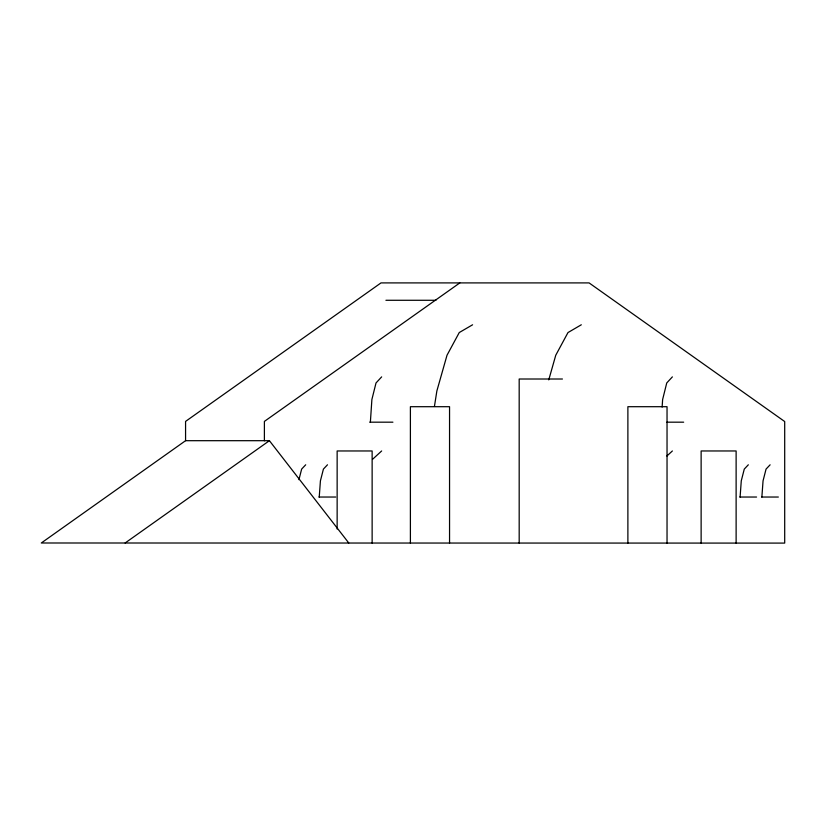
<?xml version="1.0" encoding="UTF-8"?>
<svg xmlns="http://www.w3.org/2000/svg" width="826" height="826" viewBox="0 0 826 826"><rect width="100%" height="100%" fill="white"/><g stroke="black" fill="none" stroke-linecap="round" stroke-linejoin="round"><path stroke-width="1.24" d="M185.571 440.692L185.571 421.405L381.003 282.905L589.083 282.905L784.7 421.539L784.7 543.095L41.3 542.992L185.571 440.692L269.41 440.692L348.779 542.992M264.392 440.795L264.392 421.405L459.824 282.905M337.142 529.022L337.142 450.965L372.134 450.965L372.134 543.095M410.398 543.095L410.398 406.702L449.55 406.702L449.55 543.095M519.182 543.095L519.182 379.01L562.434 379.01M627.884 543.095L627.884 406.702L667.036 406.702L667.036 543.095M701.129 543.095L701.129 450.965L736.121 450.965L736.121 543.095M370.378 422.179L371.886 399.526L376.016 382.954L381.653 376.883M662.122 407.084L662.628 399.526L666.747 382.954L672.385 376.883M319.239 497.035L320.416 480.846L323.42 469.085L327.478 464.79M740.096 497.035L741.273 480.846L744.278 469.085L748.335 464.79M761.871 497.035L763.048 480.856L766.053 469.096L770.111 464.811M434.466 406.216L436.871 390.946L447.011 355.232L459.256 332.548L472.596 324.783M298.94 479.669L301.645 469.085L305.703 464.79M548.763 379.877L555.753 355.242L567.989 332.558L581.308 324.783M372.516 459.349L381.653 450.965M666.902 456.004L672.385 450.965M125.139 542.992L269.41 440.692M385.918 300.282L435.911 300.282M369.728 422.179L392.918 422.179M666.902 422.179L683.66 422.179M318.96 497.035L335.707 497.035M739.828 497.035L756.575 497.035M761.603 497.035L778.35 497.035"/></g></svg>
